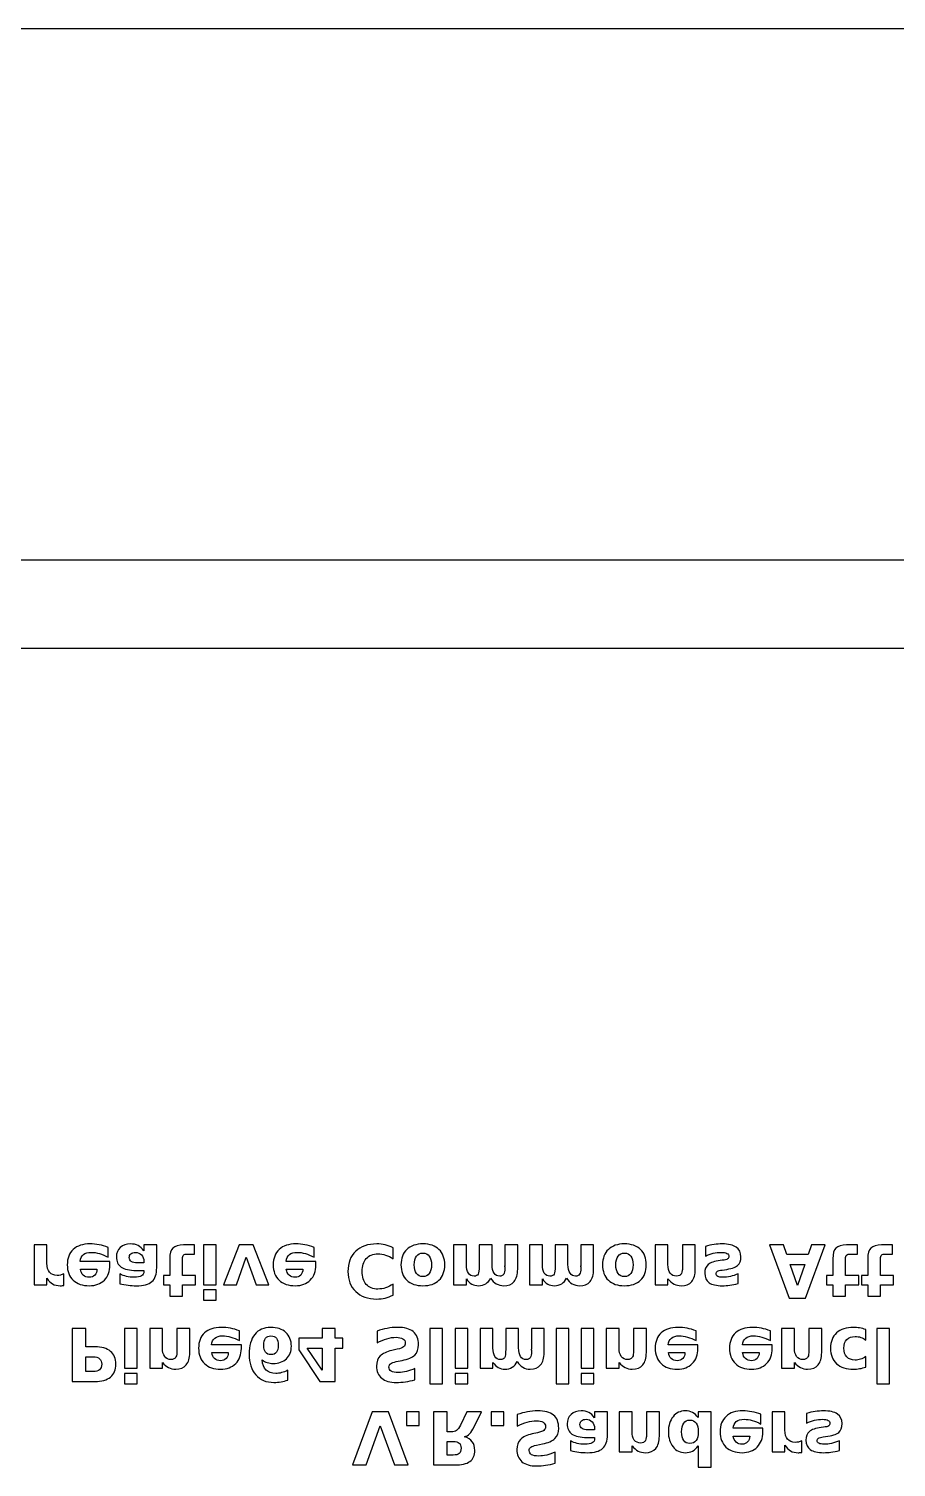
# Model space of a CAD drawing. Header units: millimetres. Extents: x 0 to 257, y 0 to 150.
# Drawn here: x 141.9 to 190.9, y 68.6 to 149.9 of the extents above; entities that cross this region are included whole.
import ezdxf

# ---------------------------------------------------------------- set-up
doc = ezdxf.new("R2010")
doc.units = ezdxf.units.MM
doc.layers.get('0').update_dxf_attribs({"color": 178, "true_color": 0x000000})
doc.layers.add('text', color=2, linetype='Continuous', true_color=0xffff00)

msp = doc.modelspace()

# ---------------------------------------------------------------- linework, layer by layer
at = {"lineweight": -3}
for p, q in [((223, 149.9), (113.6, 149.9)), ((105.6, 119.9), (198.3, 119.9)), ((225.1, 114.9), (136, 114.9))]:
    msp.add_line(p, q, dxfattribs=at)
at = {"layer": 'text'}
for p, q in [((142.161, 81.2), (142.161, 78.949)), ((142.881, 81.2), (142.161, 81.2)), ((142.881, 80.163), (142.881, 81.2)), ((146.338, 80.509), (146.338, 81.063)), ((148.358, 81.2), (148.358, 80.866)), ((149.084, 81.2), (148.358, 81.2)), ((149.084, 79.915), (149.084, 81.2)), ((151.218, 81.2), (150.601, 81.2)), ((150.849, 80.685), (151.218, 80.685)), ((151.218, 80.685), (151.218, 81.2)), ((151.729, 81.2), (151.729, 78.949)), ((152.448, 81.2), (151.729, 81.2)), ((152.448, 78.949), (152.448, 81.2)), ((153.749, 81.2), (152.865, 78.949)), ((153.584, 78.949), (154.145, 80.504)), ((154.539, 81.2), (153.749, 81.2)), ((154.145, 80.504), (154.704, 78.949)), ((155.425, 78.949), (154.539, 81.2)), ((157.974, 80.509), (157.974, 81.063)), ((162.442, 80.414), (162.442, 81.035)), ((165.86, 81.2), (165.86, 78.949)), ((166.584, 81.2), (165.86, 81.2)), ((166.584, 80.092), (166.584, 81.2)), ((167.309, 81.2), (167.309, 80.026)), ((168.032, 81.2), (167.309, 81.2)), ((168.032, 80.094), (168.032, 81.2)), ((168.757, 81.2), (168.757, 80.026)), ((169.481, 81.2), (168.757, 81.2)), ((169.481, 79.829), (169.481, 81.2)), ((170.15, 81.2), (170.15, 78.949)), ((170.874, 81.2), (170.15, 81.2)), ((170.874, 80.092), (170.874, 81.2)), ((171.599, 81.2), (171.599, 80.026)), ((172.322, 81.2), (171.599, 81.2)), ((172.322, 80.094), (172.322, 81.2)), ((173.047, 81.2), (173.047, 80.026)), ((173.771, 81.2), (173.047, 81.2)), ((173.771, 79.829), (173.771, 81.2)), ((177.253, 81.2), (177.253, 78.949)), ((177.972, 81.2), (177.253, 81.2)), ((177.972, 80.092), (177.972, 81.2)), ((178.792, 81.2), (178.792, 80.976)), ((179.515, 81.2), (178.792, 81.2)), ((178.792, 80.976), (178.792, 80.151)), ((179.515, 79.829), (179.515, 81.2)), ((180.086, 81.117), (180.086, 80.571)), ((183.717, 81.2), (184.828, 78.2)), ((184.494, 81.2), (183.717, 81.2)), ((184.685, 80.653), (184.494, 81.2)), ((185.895, 80.653), (184.685, 80.653)), ((185.751, 78.2), (186.862, 81.2)), ((186.084, 81.2), (185.895, 80.653)), ((186.862, 81.2), (186.084, 81.2)), ((188.686, 81.2), (188.069, 81.2)), ((188.317, 80.685), (188.686, 80.685)), ((188.686, 80.685), (188.686, 81.2)), ((190.661, 81.2), (190.044, 81.2)), ((190.292, 80.685), (190.661, 80.685)), ((190.661, 80.685), (190.661, 81.2)), ((146.444, 80.273), (144.763, 80.273)), ((144.77, 79.829), (145.705, 79.829)), ((146.444, 80.068), (146.444, 80.273)), ((147.934, 79.759), (148.358, 79.759)), ((148.358, 80.187), (147.985, 80.187)), ((148.358, 80.269), (148.358, 80.187)), ((148.358, 79.759), (148.358, 79.703)), ((149.82, 80.418), (149.82, 79.464)), ((150.539, 79.464), (150.539, 80.418)), ((158.08, 80.273), (156.398, 80.273)), ((156.406, 79.829), (157.34, 79.829)), ((158.08, 80.068), (158.08, 80.273)), ((181.044, 80.332), (180.918, 80.316)), ((181.032, 79.783), (181.159, 79.801)), ((185.29, 78.903), (184.878, 80.096)), ((184.878, 80.096), (185.7, 80.096)), ((185.7, 80.096), (185.29, 78.903)), ((187.287, 80.418), (187.287, 79.464)), ((188.007, 79.464), (188.007, 80.418)), ((189.263, 80.418), (189.263, 79.464)), ((189.982, 79.464), (189.982, 80.418)), ((142.161, 78.949), (142.881, 78.949)), ((142.881, 78.949), (142.881, 79.319)), ((143.831, 78.911), (143.833, 79.562)), ((147.004, 79.558), (147.004, 79.009)), ((149.462, 79.464), (149.462, 78.949)), ((149.82, 79.464), (149.462, 79.464)), ((149.462, 78.949), (149.82, 78.949)), ((149.82, 78.949), (149.82, 78.31)), ((151.281, 79.464), (150.539, 79.464)), ((150.539, 78.949), (151.281, 78.949)), ((150.539, 78.31), (150.539, 78.949)), ((151.281, 78.949), (151.281, 79.464)), ((151.729, 78.949), (152.448, 78.949)), ((152.865, 78.949), (153.584, 78.949)), ((154.704, 78.949), (155.425, 78.949)), ((162.442, 78.368), (162.442, 78.989)), ((165.86, 78.949), (166.584, 78.949)), ((166.584, 78.949), (166.584, 79.278)), ((170.15, 78.949), (170.874, 78.949)), ((170.874, 78.949), (170.874, 79.278)), ((177.253, 78.949), (177.972, 78.949)), ((177.972, 78.949), (177.972, 79.278)), ((181.943, 79.019), (181.943, 79.566)), ((186.93, 79.464), (186.93, 78.949)), ((187.287, 79.464), (186.93, 79.464)), ((186.93, 78.949), (187.287, 78.949)), ((187.287, 78.949), (187.287, 78.31)), ((188.749, 79.464), (188.007, 79.464)), ((188.007, 78.949), (188.749, 78.949)), ((188.007, 78.31), (188.007, 78.949)), ((188.749, 78.949), (188.749, 79.464)), ((188.905, 79.464), (188.905, 78.949)), ((189.263, 79.464), (188.905, 79.464)), ((188.905, 78.949), (189.263, 78.949)), ((189.263, 78.949), (189.263, 78.31)), ((190.724, 79.464), (189.982, 79.464)), ((189.982, 78.949), (190.724, 78.949)), ((189.982, 78.31), (189.982, 78.949)), ((190.724, 78.949), (190.724, 79.464)), ((149.82, 78.31), (150.539, 78.31)), ((151.729, 78.66), (151.729, 78.073)), ((152.448, 78.66), (151.729, 78.66)), ((151.729, 78.073), (152.448, 78.073)), ((152.448, 78.073), (152.448, 78.66)), ((184.828, 78.2), (185.751, 78.2)), ((187.287, 78.31), (188.007, 78.31)), ((189.263, 78.31), (189.982, 78.31)), ((144.306, 76.484), (144.306, 73.484)), ((145.08, 76.484), (144.306, 76.484)), ((145.08, 75.443), (145.08, 76.484)), ((147.268, 76.484), (147.268, 74.234)), ((147.987, 76.484), (147.268, 76.484)), ((147.987, 74.234), (147.987, 76.484)), ((148.688, 76.484), (148.688, 74.234)), ((149.407, 76.484), (148.688, 76.484)), ((149.407, 75.377), (149.407, 76.484)), ((150.227, 76.484), (150.227, 76.261)), ((150.95, 76.484), (150.227, 76.484)), ((150.95, 75.114), (150.95, 76.484)), ((158.437, 76.484), (158.437, 75.938)), ((159.169, 76.484), (158.437, 76.484)), ((159.169, 75.938), (159.169, 76.484)), ((164.521, 76.484), (164.521, 73.357)), ((165.24, 76.484), (164.521, 76.484)), ((165.24, 73.357), (165.24, 76.484)), ((165.94, 76.484), (165.94, 74.234)), ((166.66, 76.484), (165.94, 76.484)), ((166.66, 74.234), (166.66, 76.484)), ((167.356, 76.484), (167.356, 74.234)), ((168.079, 76.484), (167.356, 76.484)), ((168.079, 75.377), (168.079, 76.484)), ((168.805, 76.484), (168.805, 75.31)), ((169.528, 76.484), (168.805, 76.484)), ((169.528, 75.379), (169.528, 76.484)), ((170.253, 76.484), (170.253, 75.31)), ((170.977, 76.484), (170.253, 76.484)), ((170.977, 75.114), (170.977, 76.484)), ((171.65, 76.484), (171.65, 73.357)), ((172.369, 76.484), (171.65, 76.484)), ((172.369, 73.357), (172.369, 76.484)), ((173.07, 76.484), (173.07, 74.234)), ((173.789, 76.484), (173.07, 76.484)), ((173.789, 74.234), (173.789, 76.484)), ((174.489, 76.484), (174.489, 74.234)), ((175.209, 76.484), (174.489, 76.484)), ((175.209, 75.377), (175.209, 76.484)), ((176.029, 76.484), (176.029, 76.261)), ((176.752, 76.484), (176.029, 76.484)), ((176.752, 75.114), (176.752, 76.484)), ((184.396, 76.484), (184.396, 74.234)), ((185.116, 76.484), (184.396, 76.484)), ((185.116, 75.377), (185.116, 76.484)), ((185.936, 76.484), (185.936, 76.261)), ((186.659, 76.484), (185.936, 76.484)), ((186.659, 75.114), (186.659, 76.484)), ((189.147, 75.829), (189.147, 76.418)), ((189.767, 76.484), (189.767, 73.357)), ((190.486, 76.484), (189.767, 76.484)), ((190.486, 73.357), (190.486, 76.484)), ((150.227, 76.261), (150.227, 75.435)), ((153.76, 75.793), (153.76, 76.348)), ((157.107, 75.938), (157.107, 75.274)), ((158.437, 75.938), (157.107, 75.938)), ((159.596, 75.938), (159.169, 75.938)), ((159.596, 75.377), (159.596, 75.938)), ((161.534, 76.328), (161.534, 75.675)), ((176.029, 76.261), (176.029, 75.435)), ((179.562, 75.793), (179.562, 76.348)), ((183.759, 75.793), (183.759, 76.348)), ((185.936, 76.261), (185.936, 75.435)), ((145.59, 75.443), (145.08, 75.443)), ((145.08, 74.883), (145.508, 74.883)), ((145.08, 74.045), (145.08, 74.883)), ((153.866, 75.558), (152.184, 75.558)), ((152.192, 75.114), (153.127, 75.114)), ((153.866, 75.353), (153.866, 75.558)), ((157.107, 75.274), (158.308, 73.484)), ((157.589, 75.377), (158.437, 75.377)), ((158.437, 74.121), (157.589, 75.377)), ((158.437, 75.377), (158.437, 74.121)), ((159.169, 75.377), (159.596, 75.377)), ((159.169, 73.484), (159.169, 75.377)), ((162.673, 75.303), (162.374, 75.236)), ((179.668, 75.558), (177.986, 75.558)), ((177.994, 75.114), (178.928, 75.114)), ((179.668, 75.353), (179.668, 75.558)), ((183.865, 75.558), (182.183, 75.558)), ((182.191, 75.114), (183.126, 75.114)), ((183.865, 75.353), (183.865, 75.558)), ((189.147, 74.304), (189.147, 74.891)), ((145.508, 74.045), (145.08, 74.045)), ((147.268, 74.234), (147.987, 74.234)), ((148.688, 74.234), (149.407, 74.234)), ((149.407, 74.234), (149.407, 74.563)), ((156.497, 73.562), (156.497, 74.117)), ((162.622, 74.607), (162.952, 74.674)), ((163.678, 73.579), (163.678, 74.213)), ((165.94, 74.234), (166.66, 74.234)), ((167.356, 74.234), (168.079, 74.234)), ((168.079, 74.234), (168.079, 74.563)), ((173.07, 74.234), (173.789, 74.234)), ((174.489, 74.234), (175.209, 74.234)), ((175.209, 74.234), (175.209, 74.563)), ((184.396, 74.234), (185.116, 74.234)), ((185.116, 74.234), (185.116, 74.563)), ((144.306, 73.484), (145.59, 73.484)), ((147.268, 73.944), (147.268, 73.357)), ((147.987, 73.944), (147.268, 73.944)), ((147.268, 73.357), (147.987, 73.357)), ((147.987, 73.357), (147.987, 73.944)), ((158.308, 73.484), (159.169, 73.484)), ((164.521, 73.357), (165.24, 73.357)), ((165.94, 73.944), (165.94, 73.357)), ((166.66, 73.944), (165.94, 73.944)), ((165.94, 73.357), (166.66, 73.357)), ((166.66, 73.357), (166.66, 73.944)), ((171.65, 73.357), (172.369, 73.357)), ((173.07, 73.944), (173.07, 73.357)), ((173.789, 73.944), (173.07, 73.944)), ((173.07, 73.357), (173.789, 73.357)), ((173.789, 73.357), (173.789, 73.944)), ((189.767, 73.357), (190.486, 73.357)), ((161.256, 71.769), (160.144, 68.769)), ((162.178, 71.769), (161.256, 71.769)), ((163.289, 68.769), (162.178, 71.769)), ((163.198, 71.769), (163.198, 70.991)), ((163.922, 71.769), (163.198, 71.769)), ((163.922, 70.991), (163.922, 71.769)), ((164.73, 71.769), (164.73, 68.769)), ((165.504, 71.769), (164.73, 71.769)), ((165.504, 70.634), (165.504, 71.769)), ((166.615, 71.769), (166.25, 71.023)), ((167.439, 71.769), (166.615, 71.769)), ((167.019, 70.917), (167.439, 71.769)), ((167.982, 71.769), (167.982, 70.991)), ((168.706, 71.769), (167.982, 71.769)), ((168.706, 70.991), (168.706, 71.769)), ((169.458, 71.612), (169.458, 70.959)), ((173.827, 71.769), (173.827, 71.435)), ((174.553, 71.769), (173.827, 71.769)), ((174.553, 70.485), (174.553, 71.769)), ((175.223, 71.769), (175.223, 69.518)), ((175.942, 71.769), (175.223, 71.769)), ((175.942, 70.662), (175.942, 71.769)), ((176.762, 71.769), (176.762, 71.546)), ((177.485, 71.769), (176.762, 71.769)), ((176.762, 71.546), (176.762, 70.72)), ((177.485, 70.398), (177.485, 71.769)), ((179.686, 71.769), (179.686, 71.443)), ((180.409, 71.769), (179.686, 71.769)), ((180.409, 68.642), (180.409, 71.769)), ((183.227, 71.078), (183.227, 71.632)), ((183.864, 71.769), (183.864, 69.518)), ((184.584, 71.769), (183.864, 71.769)), ((184.584, 70.732), (184.584, 71.769)), ((185.803, 71.686), (185.803, 71.14)), ((160.922, 68.769), (161.718, 70.983)), ((161.718, 70.983), (162.511, 68.769)), ((163.198, 70.991), (163.922, 70.991)), ((167.982, 70.991), (168.706, 70.991)), ((173.827, 70.756), (173.454, 70.756)), ((173.827, 70.839), (173.827, 70.756)), ((183.333, 70.843), (181.651, 70.843)), ((183.333, 70.638), (183.333, 70.843)), ((186.761, 70.901), (186.635, 70.885)), ((165.723, 70.634), (165.504, 70.634)), ((165.504, 70.099), (165.83, 70.099)), ((165.504, 69.329), (165.504, 70.099)), ((170.597, 70.587), (170.298, 70.521)), ((170.547, 69.892), (170.877, 69.959)), ((172.473, 70.127), (172.473, 69.579)), ((173.403, 70.328), (173.827, 70.328)), ((173.827, 70.328), (173.827, 70.272)), ((181.659, 70.398), (182.594, 70.398)), ((184.584, 69.518), (184.584, 69.888)), ((185.534, 69.48), (185.536, 70.131)), ((186.749, 70.352), (186.876, 70.37)), ((187.659, 69.589), (187.659, 70.135)), ((165.83, 69.329), (165.504, 69.329)), ((171.602, 68.863), (171.602, 69.498)), ((175.223, 69.518), (175.942, 69.518)), ((175.942, 69.518), (175.942, 69.848)), ((179.686, 69.848), (179.686, 68.642)), ((183.864, 69.518), (184.584, 69.518)), ((160.144, 68.769), (160.922, 68.769)), ((162.511, 68.769), (163.289, 68.769)), ((164.73, 68.769), (165.912, 68.769)), ((179.686, 68.642), (180.409, 68.642))]:
    msp.add_line(p, q, dxfattribs=at)
for centre in [(167.008, 79.897), (171.298, 79.897), (168.504, 75.182)]:
    msp.add_arc(centre, 1.755, 2.43809, 4.20486, dxfattribs=at)
for points in [[(144.368, 80.947), (144.142, 80.74), (144.029, 80.45), (144.029, 80.076)], [(145.317, 81.258), (144.91, 81.258), (144.594, 81.154), (144.368, 80.947)], [(144.763, 80.273), (144.78, 80.442), (144.841, 80.569), (144.946, 80.653)], [(144.946, 80.653), (145.05, 80.737), (145.196, 80.78), (145.383, 80.78)], [(145.828, 81.209), (145.657, 81.242), (145.487, 81.258), (145.317, 81.258)], [(145.383, 80.78), (145.535, 80.78), (145.69, 80.757), (145.849, 80.712)], [(146.338, 81.063), (146.168, 81.127), (145.998, 81.176), (145.828, 81.209)], [(145.849, 80.712), (146.008, 80.667), (146.171, 80.599), (146.338, 80.509)], [(147.025, 81.054), (146.88, 80.918), (146.807, 80.741), (146.807, 80.524)], [(146.807, 80.524), (146.807, 80.26), (146.898, 80.067), (147.079, 79.944)], [(147.593, 81.258), (147.359, 81.258), (147.17, 81.19), (147.025, 81.054)], [(147.532, 80.488), (147.532, 80.579), (147.563, 80.651), (147.624, 80.702)], [(147.646, 80.263), (147.57, 80.314), (147.532, 80.389), (147.532, 80.488)], [(148.033, 81.164), (147.912, 81.227), (147.765, 81.258), (147.593, 81.258)], [(147.624, 80.702), (147.685, 80.754), (147.769, 80.78), (147.878, 80.78)], [(147.878, 80.78), (148.013, 80.78), (148.127, 80.731), (148.22, 80.634)], [(148.358, 80.866), (148.262, 81.002), (148.153, 81.102), (148.033, 81.164)], [(148.22, 80.634), (148.312, 80.537), (148.358, 80.415), (148.358, 80.269)], [(149.997, 81.022), (149.879, 80.903), (149.82, 80.702), (149.82, 80.418)], [(150.601, 81.2), (150.317, 81.2), (150.116, 81.14), (149.997, 81.022)], [(150.539, 80.418), (150.539, 80.522), (150.56, 80.593), (150.601, 80.63)], [(150.601, 80.63), (150.643, 80.667), (150.725, 80.685), (150.849, 80.685)], [(156.003, 80.947), (155.778, 80.74), (155.665, 80.45), (155.665, 80.076)], [(156.953, 81.258), (156.545, 81.258), (156.229, 81.154), (156.003, 80.947)], [(156.398, 80.273), (156.416, 80.442), (156.476, 80.569), (156.581, 80.653)], [(156.581, 80.653), (156.685, 80.737), (156.831, 80.78), (157.019, 80.78)], [(157.463, 81.209), (157.293, 81.242), (157.123, 81.258), (156.953, 81.258)], [(157.019, 80.78), (157.17, 80.78), (157.325, 80.757), (157.484, 80.712)], [(157.974, 81.063), (157.803, 81.127), (157.633, 81.176), (157.463, 81.209)], [(157.484, 80.712), (157.643, 80.667), (157.806, 80.599), (157.974, 80.509)], [(160.328, 80.839), (160.036, 80.559), (159.89, 80.181), (159.89, 79.703)], [(161.516, 81.258), (161.016, 81.258), (160.62, 81.118), (160.328, 80.839)], [(160.927, 80.432), (161.085, 80.609), (161.302, 80.697), (161.578, 80.697)], [(161.998, 81.201), (161.844, 81.239), (161.683, 81.258), (161.516, 81.258)], [(161.578, 80.697), (161.732, 80.697), (161.879, 80.674), (162.018, 80.629)], [(162.442, 81.035), (162.3, 81.108), (162.152, 81.164), (161.998, 81.201)], [(162.018, 80.629), (162.157, 80.583), (162.299, 80.512), (162.442, 80.414)], [(163.215, 80.944), (162.996, 80.735), (162.887, 80.446), (162.887, 80.076)], [(164.127, 81.258), (163.738, 81.258), (163.434, 81.153), (163.215, 80.944)], [(163.636, 80.076), (163.636, 80.292), (163.678, 80.457), (163.762, 80.572)], [(163.762, 80.572), (163.845, 80.686), (163.967, 80.743), (164.127, 80.743)], [(165.034, 80.944), (164.816, 81.153), (164.514, 81.258), (164.127, 81.258)], [(164.127, 80.743), (164.283, 80.743), (164.403, 80.686), (164.486, 80.572)], [(164.486, 80.572), (164.569, 80.457), (164.611, 80.292), (164.611, 80.076)], [(165.36, 80.076), (165.36, 80.446), (165.251, 80.735), (165.034, 80.944)], [(174.604, 80.944), (174.385, 80.735), (174.275, 80.446), (174.275, 80.076)], [(175.515, 81.258), (175.126, 81.258), (174.823, 81.153), (174.604, 80.944)], [(175.025, 80.076), (175.025, 80.292), (175.066, 80.457), (175.15, 80.572)], [(175.15, 80.572), (175.234, 80.686), (175.356, 80.743), (175.515, 80.743)], [(176.422, 80.944), (176.204, 81.153), (175.902, 81.258), (175.515, 81.258)], [(175.515, 80.743), (175.672, 80.743), (175.791, 80.686), (175.875, 80.572)], [(175.875, 80.572), (175.958, 80.457), (175.999, 80.292), (175.999, 80.076)], [(176.749, 80.076), (176.749, 80.446), (176.64, 80.735), (176.422, 80.944)], [(180.575, 81.223), (180.416, 81.199), (180.253, 81.164), (180.086, 81.117)], [(180.086, 80.571), (180.229, 80.64), (180.376, 80.692), (180.527, 80.727)], [(180.527, 80.727), (180.678, 80.762), (180.831, 80.78), (180.986, 80.78)], [(181.037, 81.258), (180.888, 81.258), (180.734, 81.246), (180.575, 81.223)], [(180.986, 80.78), (181.127, 80.78), (181.233, 80.76), (181.304, 80.721)], [(181.828, 81.077), (181.651, 81.198), (181.387, 81.258), (181.037, 81.258)], [(181.304, 80.721), (181.375, 80.682), (181.41, 80.625), (181.41, 80.549)], [(181.41, 80.549), (181.41, 80.484), (181.386, 80.436), (181.337, 80.405)], [(182.093, 80.536), (182.093, 80.776), (182.005, 80.957), (181.828, 81.077)], [(181.903, 80.032), (182.03, 80.139), (182.093, 80.307), (182.093, 80.536)], [(187.465, 81.022), (187.347, 80.903), (187.287, 80.702), (187.287, 80.418)], [(188.069, 81.2), (187.785, 81.2), (187.584, 81.14), (187.465, 81.022)], [(188.007, 80.418), (188.007, 80.522), (188.028, 80.593), (188.069, 80.63)], [(188.069, 80.63), (188.111, 80.667), (188.193, 80.685), (188.317, 80.685)], [(189.441, 81.022), (189.322, 80.903), (189.263, 80.702), (189.263, 80.418)], [(190.044, 81.2), (189.761, 81.2), (189.559, 81.14), (189.441, 81.022)], [(189.982, 80.418), (189.982, 80.522), (190.003, 80.593), (190.044, 80.63)], [(190.044, 80.63), (190.086, 80.667), (190.168, 80.685), (190.292, 80.685)], [(143.03, 79.653), (142.93, 79.772), (142.881, 79.942), (142.881, 80.163)], [(143.457, 79.476), (143.272, 79.476), (143.13, 79.535), (143.03, 79.653)], [(144.029, 80.076), (144.029, 79.709), (144.14, 79.421), (144.362, 79.21)], [(144.933, 79.491), (144.846, 79.569), (144.792, 79.682), (144.77, 79.829)], [(145.705, 79.829), (145.705, 79.692), (145.665, 79.582), (145.585, 79.498)], [(146.126, 79.214), (146.338, 79.427), (146.444, 79.712), (146.444, 80.068)], [(147.079, 79.944), (147.261, 79.82), (147.546, 79.759), (147.934, 79.759)], [(147.985, 80.187), (147.834, 80.187), (147.722, 80.212), (147.646, 80.263)], [(148.358, 79.703), (148.358, 79.589), (148.313, 79.505), (148.224, 79.452)], [(148.813, 79.135), (148.994, 79.295), (149.084, 79.555), (149.084, 79.915)], [(155.665, 80.076), (155.665, 79.709), (155.776, 79.421), (155.997, 79.21)], [(156.569, 79.491), (156.482, 79.569), (156.427, 79.682), (156.406, 79.829)], [(157.34, 79.829), (157.34, 79.692), (157.301, 79.582), (157.221, 79.498)], [(157.761, 79.214), (157.974, 79.427), (158.08, 79.712), (158.08, 80.068)], [(159.89, 79.703), (159.89, 79.223), (160.036, 78.844), (160.328, 78.564)], [(160.69, 79.703), (160.69, 80.012), (160.769, 80.255), (160.927, 80.432)], [(160.927, 78.971), (160.769, 79.148), (160.69, 79.392), (160.69, 79.703)], [(162.887, 80.076), (162.887, 79.707), (162.996, 79.417), (163.215, 79.208)], [(163.762, 79.581), (163.678, 79.696), (163.636, 79.861), (163.636, 80.076)], [(164.611, 80.076), (164.611, 79.861), (164.569, 79.696), (164.486, 79.581)], [(165.034, 79.208), (165.251, 79.417), (165.36, 79.707), (165.36, 80.076)], [(166.696, 79.607), (166.621, 79.72), (166.584, 79.882), (166.584, 80.092)], [(167.309, 80.026), (167.309, 79.777), (167.287, 79.616), (167.244, 79.545)], [(168.148, 79.606), (168.073, 79.719), (168.035, 79.881), (168.032, 80.094)], [(168.762, 79.891), (168.762, 79.732), (168.738, 79.616), (168.691, 79.545)], [(168.761, 79.972), (168.761, 79.953), (168.762, 79.926), (168.762, 79.891)], [(169.278, 79.134), (169.413, 79.293), (169.481, 79.525), (169.481, 79.829)], [(170.986, 79.607), (170.911, 79.72), (170.874, 79.882), (170.874, 80.092)], [(171.599, 80.026), (171.599, 79.777), (171.577, 79.616), (171.534, 79.545)], [(172.438, 79.606), (172.363, 79.719), (172.325, 79.881), (172.322, 80.094)], [(173.052, 79.891), (173.052, 79.732), (173.028, 79.616), (172.981, 79.545)], [(173.051, 79.972), (173.051, 79.953), (173.052, 79.926), (173.052, 79.891)], [(173.568, 79.134), (173.703, 79.293), (173.771, 79.525), (173.771, 79.829)], [(174.275, 80.076), (174.275, 79.707), (174.385, 79.417), (174.604, 79.208)], [(175.15, 79.581), (175.066, 79.696), (175.025, 79.861), (175.025, 80.076)], [(175.999, 80.076), (175.999, 79.861), (175.958, 79.696), (175.875, 79.581)], [(176.422, 79.208), (176.64, 79.417), (176.749, 79.707), (176.749, 80.076)], [(178.101, 79.611), (178.015, 79.727), (177.972, 79.887), (177.972, 80.092)], [(178.779, 79.749), (178.77, 79.675), (178.755, 79.621), (178.734, 79.586)], [(178.792, 80.151), (178.792, 79.957), (178.787, 79.823), (178.779, 79.749)], [(179.313, 79.134), (179.448, 79.293), (179.515, 79.525), (179.515, 79.829)], [(180.245, 80.092), (180.116, 79.984), (180.052, 79.819), (180.052, 79.598)], [(180.918, 80.316), (180.598, 80.275), (180.373, 80.201), (180.245, 80.092)], [(180.687, 79.582), (180.687, 79.64), (180.712, 79.684), (180.762, 79.715)], [(180.762, 79.715), (180.812, 79.745), (180.902, 79.768), (181.032, 79.783)], [(181.337, 80.405), (181.288, 80.373), (181.19, 80.349), (181.044, 80.332)], [(181.159, 79.801), (181.528, 79.848), (181.775, 79.925), (181.903, 80.032)], [(142.881, 79.319), (142.973, 79.171), (143.079, 79.064), (143.199, 78.996)], [(143.199, 78.996), (143.319, 78.928), (143.462, 78.894), (143.63, 78.894)], [(143.645, 79.497), (143.583, 79.483), (143.52, 79.476), (143.457, 79.476)], [(143.63, 78.894), (143.654, 78.894), (143.68, 78.896), (143.708, 78.898)], [(143.833, 79.562), (143.77, 79.532), (143.707, 79.511), (143.645, 79.497)], [(143.708, 78.898), (143.736, 78.9), (143.777, 78.904), (143.831, 78.911)], [(144.362, 79.21), (144.583, 79), (144.888, 78.894), (145.277, 78.894)], [(145.273, 79.373), (145.134, 79.373), (145.021, 79.412), (144.933, 79.491)], [(145.585, 79.498), (145.506, 79.415), (145.402, 79.373), (145.273, 79.373)], [(145.277, 78.894), (145.63, 78.894), (145.913, 79.001), (146.126, 79.214)], [(147.373, 79.419), (147.241, 79.45), (147.118, 79.496), (147.004, 79.558)], [(147.004, 79.009), (147.158, 78.972), (147.312, 78.943), (147.468, 78.924)], [(147.804, 79.373), (147.649, 79.373), (147.506, 79.388), (147.373, 79.419)], [(147.468, 78.924), (147.623, 78.904), (147.779, 78.894), (147.934, 78.894)], [(148.224, 79.452), (148.134, 79.399), (147.994, 79.373), (147.804, 79.373)], [(147.934, 78.894), (148.34, 78.894), (148.633, 78.975), (148.813, 79.135)], [(155.997, 79.21), (156.219, 79), (156.524, 78.894), (156.912, 78.894)], [(156.908, 79.373), (156.769, 79.373), (156.656, 79.412), (156.569, 79.491)], [(157.221, 79.498), (157.141, 79.415), (157.037, 79.373), (156.908, 79.373)], [(156.912, 78.894), (157.266, 78.894), (157.549, 79.001), (157.761, 79.214)], [(161.578, 78.706), (161.302, 78.706), (161.085, 78.794), (160.927, 78.971)], [(162.442, 78.989), (162.299, 78.891), (162.157, 78.82), (162.018, 78.774)], [(163.215, 79.208), (163.434, 78.999), (163.738, 78.894), (164.127, 78.894)], [(164.127, 79.409), (163.967, 79.409), (163.845, 79.466), (163.762, 79.581)], [(164.486, 79.581), (164.403, 79.466), (164.283, 79.409), (164.127, 79.409)], [(164.127, 78.894), (164.514, 78.894), (164.816, 78.999), (165.034, 79.208)], [(166.584, 79.278), (166.672, 79.151), (166.773, 79.055), (166.888, 78.991)], [(167.015, 79.437), (166.877, 79.437), (166.771, 79.494), (166.696, 79.607)], [(166.888, 78.991), (167.002, 78.927), (167.128, 78.894), (167.266, 78.894)], [(167.244, 79.545), (167.202, 79.473), (167.125, 79.437), (167.015, 79.437)], [(167.266, 78.894), (167.422, 78.894), (167.559, 78.932), (167.678, 79.007)], [(167.678, 79.007), (167.798, 79.082), (167.888, 79.187), (167.95, 79.323)], [(167.95, 79.323), (168.041, 79.183), (168.149, 79.077), (168.274, 79.004)], [(168.464, 79.437), (168.328, 79.437), (168.222, 79.494), (168.148, 79.606)], [(168.274, 79.004), (168.4, 78.931), (168.537, 78.894), (168.687, 78.894)], [(168.691, 79.545), (168.644, 79.473), (168.569, 79.437), (168.464, 79.437)], [(168.687, 78.894), (168.946, 78.894), (169.143, 78.974), (169.278, 79.134)], [(170.874, 79.278), (170.962, 79.151), (171.063, 79.055), (171.178, 78.991)], [(171.305, 79.437), (171.167, 79.437), (171.061, 79.494), (170.986, 79.607)], [(171.178, 78.991), (171.292, 78.927), (171.418, 78.894), (171.556, 78.894)], [(171.534, 79.545), (171.492, 79.473), (171.415, 79.437), (171.305, 79.437)], [(171.556, 78.894), (171.712, 78.894), (171.849, 78.932), (171.968, 79.007)], [(171.968, 79.007), (172.088, 79.082), (172.178, 79.187), (172.24, 79.323)], [(172.24, 79.323), (172.331, 79.183), (172.439, 79.077), (172.564, 79.004)], [(172.754, 79.437), (172.618, 79.437), (172.512, 79.494), (172.438, 79.606)], [(172.564, 79.004), (172.69, 78.931), (172.827, 78.894), (172.977, 78.894)], [(172.981, 79.545), (172.934, 79.473), (172.859, 79.437), (172.754, 79.437)], [(172.977, 78.894), (173.236, 78.894), (173.433, 78.974), (173.568, 79.134)], [(174.604, 79.208), (174.823, 78.999), (175.126, 78.894), (175.515, 78.894)], [(175.515, 79.409), (175.356, 79.409), (175.234, 79.466), (175.15, 79.581)], [(175.875, 79.581), (175.791, 79.466), (175.672, 79.409), (175.515, 79.409)], [(175.515, 78.894), (175.902, 78.894), (176.204, 78.999), (176.422, 79.208)], [(177.972, 79.278), (178.08, 79.147), (178.195, 79.05), (178.317, 78.988)], [(178.454, 79.437), (178.304, 79.437), (178.186, 79.495), (178.101, 79.611)], [(178.317, 78.988), (178.439, 78.926), (178.574, 78.894), (178.721, 78.894)], [(178.619, 79.477), (178.571, 79.45), (178.516, 79.437), (178.454, 79.437)], [(178.734, 79.586), (178.705, 79.539), (178.667, 79.503), (178.619, 79.477)], [(178.721, 78.894), (178.981, 78.894), (179.178, 78.974), (179.313, 79.134)], [(180.052, 79.598), (180.052, 79.36), (180.134, 79.183), (180.297, 79.067)], [(180.297, 79.067), (180.46, 78.952), (180.711, 78.894), (181.049, 78.894)], [(180.786, 79.424), (180.72, 79.458), (180.687, 79.511), (180.687, 79.582)], [(181.091, 79.373), (180.954, 79.373), (180.853, 79.39), (180.786, 79.424)], [(181.049, 78.894), (181.181, 78.894), (181.32, 78.905), (181.466, 78.925)], [(181.497, 79.421), (181.353, 79.389), (181.218, 79.373), (181.091, 79.373)], [(181.466, 78.925), (181.612, 78.945), (181.771, 78.976), (181.943, 79.019)], [(181.943, 79.566), (181.789, 79.501), (181.64, 79.453), (181.497, 79.421)], [(160.328, 78.564), (160.62, 78.285), (161.016, 78.145), (161.516, 78.145)], [(161.516, 78.145), (161.683, 78.145), (161.844, 78.164), (161.998, 78.201)], [(162.018, 78.774), (161.879, 78.729), (161.732, 78.706), (161.578, 78.706)], [(161.998, 78.201), (162.152, 78.239), (162.3, 78.295), (162.442, 78.368)], [(152.739, 76.543), (152.332, 76.543), (152.015, 76.439), (151.789, 76.232)], [(153.249, 76.493), (153.079, 76.526), (152.909, 76.543), (152.739, 76.543)], [(153.76, 76.348), (153.589, 76.412), (153.419, 76.461), (153.249, 76.493)], [(155.533, 76.543), (155.143, 76.543), (154.841, 76.411), (154.627, 76.148)], [(156.379, 76.252), (156.168, 76.446), (155.886, 76.543), (155.533, 76.543)], [(162.108, 76.488), (161.917, 76.452), (161.725, 76.399), (161.534, 76.328)], [(162.681, 76.543), (162.49, 76.543), (162.3, 76.525), (162.108, 76.488)], [(163.58, 76.301), (163.384, 76.462), (163.084, 76.543), (162.681, 76.543)], [(178.541, 76.543), (178.133, 76.543), (177.817, 76.439), (177.591, 76.232)], [(179.051, 76.493), (178.881, 76.526), (178.711, 76.543), (178.541, 76.543)], [(179.562, 76.348), (179.391, 76.412), (179.221, 76.461), (179.051, 76.493)], [(182.738, 76.543), (182.331, 76.543), (182.014, 76.439), (181.788, 76.232)], [(183.248, 76.493), (183.078, 76.526), (182.908, 76.543), (182.738, 76.543)], [(183.759, 76.348), (183.589, 76.412), (183.418, 76.461), (183.248, 76.493)], [(188.455, 76.543), (188.05, 76.543), (187.732, 76.438), (187.503, 76.23)], [(188.804, 76.511), (188.688, 76.532), (188.572, 76.543), (188.455, 76.543)], [(189.147, 76.418), (189.034, 76.459), (188.92, 76.491), (188.804, 76.511)], [(151.789, 76.232), (151.564, 76.025), (151.451, 75.735), (151.451, 75.361)], [(152.184, 75.558), (152.202, 75.727), (152.263, 75.853), (152.367, 75.938)], [(152.367, 75.938), (152.472, 76.022), (152.618, 76.064), (152.805, 76.064)], [(152.805, 76.064), (152.956, 76.064), (153.112, 76.042), (153.27, 75.997)], [(153.27, 75.997), (153.429, 75.952), (153.592, 75.884), (153.76, 75.793)], [(154.627, 76.148), (154.414, 75.884), (154.307, 75.511), (154.307, 75.027)], [(155.135, 75.53), (155.135, 75.705), (155.169, 75.837), (155.236, 75.925)], [(155.236, 75.925), (155.304, 76.012), (155.405, 76.056), (155.541, 76.056)], [(155.541, 76.056), (155.677, 76.056), (155.78, 76.012), (155.847, 75.925)], [(155.847, 75.925), (155.915, 75.837), (155.949, 75.705), (155.949, 75.53)], [(156.694, 75.48), (156.694, 75.801), (156.589, 76.059), (156.379, 76.252)], [(161.534, 75.675), (161.725, 75.776), (161.91, 75.853), (162.089, 75.904)], [(162.089, 75.904), (162.268, 75.956), (162.44, 75.982), (162.607, 75.982)], [(162.607, 75.982), (162.775, 75.982), (162.905, 75.954), (162.994, 75.897)], [(162.994, 75.897), (163.084, 75.841), (163.129, 75.761), (163.129, 75.656)], [(163.129, 75.656), (163.129, 75.563), (163.098, 75.49), (163.037, 75.439)], [(163.874, 75.562), (163.874, 75.893), (163.776, 76.139), (163.58, 76.301)], [(177.591, 76.232), (177.365, 76.025), (177.253, 75.735), (177.253, 75.361)], [(177.986, 75.558), (178.003, 75.727), (178.064, 75.853), (178.169, 75.938)], [(178.169, 75.938), (178.273, 76.022), (178.419, 76.064), (178.607, 76.064)], [(178.607, 76.064), (178.758, 76.064), (178.913, 76.042), (179.072, 75.997)], [(179.072, 75.997), (179.231, 75.952), (179.394, 75.884), (179.562, 75.793)], [(181.788, 76.232), (181.563, 76.025), (181.45, 75.735), (181.45, 75.361)], [(182.183, 75.558), (182.201, 75.727), (182.262, 75.853), (182.366, 75.938)], [(182.366, 75.938), (182.471, 76.022), (182.617, 76.064), (182.804, 76.064)], [(182.804, 76.064), (182.956, 76.064), (183.111, 76.042), (183.269, 75.997)], [(183.269, 75.997), (183.428, 75.952), (183.591, 75.884), (183.759, 75.793)], [(187.503, 76.23), (187.274, 76.022), (187.16, 75.732), (187.16, 75.361)], [(187.909, 75.361), (187.909, 75.571), (187.965, 75.735), (188.077, 75.852)], [(188.077, 75.852), (188.189, 75.969), (188.345, 76.028), (188.546, 76.028)], [(188.546, 76.028), (188.659, 76.028), (188.765, 76.011), (188.867, 75.978)], [(188.867, 75.978), (188.968, 75.944), (189.061, 75.895), (189.147, 75.829)], [(145.508, 74.883), (145.658, 74.883), (145.774, 74.846), (145.856, 74.773)], [(146.47, 75.189), (146.265, 75.358), (145.972, 75.443), (145.59, 75.443)], [(145.856, 74.773), (145.937, 74.7), (145.978, 74.597), (145.978, 74.463)], [(146.776, 74.463), (146.776, 74.777), (146.674, 75.02), (146.47, 75.189)], [(149.536, 74.896), (149.45, 75.011), (149.407, 75.172), (149.407, 75.377)], [(149.889, 74.722), (149.739, 74.722), (149.621, 74.78), (149.536, 74.896)], [(150.054, 74.761), (150.006, 74.735), (149.951, 74.722), (149.889, 74.722)], [(150.169, 74.871), (150.14, 74.824), (150.102, 74.787), (150.054, 74.761)], [(150.214, 75.033), (150.205, 74.96), (150.19, 74.905), (150.169, 74.871)], [(150.227, 75.435), (150.227, 75.241), (150.223, 75.107), (150.214, 75.033)], [(150.748, 74.418), (150.883, 74.578), (150.95, 74.81), (150.95, 75.114)], [(151.451, 75.361), (151.451, 74.994), (151.562, 74.705), (151.783, 74.495)], [(152.355, 74.775), (152.268, 74.854), (152.214, 74.966), (152.192, 75.114)], [(152.695, 74.658), (152.555, 74.658), (152.442, 74.697), (152.355, 74.775)], [(153.007, 74.783), (152.927, 74.699), (152.823, 74.658), (152.695, 74.658)], [(153.127, 75.114), (153.127, 74.977), (153.087, 74.867), (153.007, 74.783)], [(153.547, 74.499), (153.76, 74.712), (153.866, 74.997), (153.866, 75.353)], [(154.307, 75.027), (154.307, 74.532), (154.432, 74.142), (154.681, 73.859)], [(155.236, 75.135), (155.169, 75.223), (155.135, 75.354), (155.135, 75.53)], [(155.541, 75.003), (155.405, 75.003), (155.304, 75.047), (155.236, 75.135)], [(155.847, 75.135), (155.78, 75.047), (155.677, 75.003), (155.541, 75.003)], [(155.669, 74.505), (155.976, 74.505), (156.224, 74.595), (156.412, 74.774)], [(155.949, 75.53), (155.949, 75.354), (155.915, 75.223), (155.847, 75.135)], [(156.412, 74.774), (156.6, 74.954), (156.694, 75.189), (156.694, 75.48)], [(161.715, 74.929), (161.577, 74.788), (161.508, 74.599), (161.508, 74.36)], [(162.374, 75.236), (162.073, 75.172), (161.854, 75.069), (161.715, 74.929)], [(163.037, 75.439), (162.976, 75.389), (162.855, 75.343), (162.673, 75.303)], [(162.952, 74.674), (163.286, 74.741), (163.523, 74.843), (163.663, 74.979)], [(163.663, 74.979), (163.804, 75.116), (163.874, 75.31), (163.874, 75.562)], [(168.192, 74.892), (168.117, 75.005), (168.079, 75.167), (168.079, 75.377)], [(168.511, 74.722), (168.373, 74.722), (168.267, 74.779), (168.192, 74.892)], [(168.74, 74.829), (168.697, 74.758), (168.621, 74.722), (168.511, 74.722)], [(168.805, 75.31), (168.805, 75.061), (168.783, 74.901), (168.74, 74.829)], [(169.644, 74.891), (169.569, 75.003), (169.531, 75.166), (169.528, 75.379)], [(169.96, 74.722), (169.824, 74.722), (169.718, 74.778), (169.644, 74.891)], [(170.187, 74.829), (170.14, 74.758), (170.065, 74.722), (169.96, 74.722)], [(170.258, 75.176), (170.258, 75.016), (170.234, 74.901), (170.187, 74.829)], [(170.256, 75.256), (170.257, 75.238), (170.258, 75.211), (170.258, 75.176)], [(170.774, 74.418), (170.909, 74.578), (170.977, 74.81), (170.977, 75.114)], [(175.337, 74.896), (175.252, 75.011), (175.209, 75.172), (175.209, 75.377)], [(175.691, 74.722), (175.541, 74.722), (175.423, 74.78), (175.337, 74.896)], [(175.856, 74.761), (175.807, 74.735), (175.752, 74.722), (175.691, 74.722)], [(175.97, 74.871), (175.942, 74.824), (175.904, 74.787), (175.856, 74.761)], [(176.015, 75.033), (176.007, 74.96), (175.992, 74.905), (175.97, 74.871)], [(176.029, 75.435), (176.029, 75.241), (176.024, 75.107), (176.015, 75.033)], [(176.55, 74.418), (176.685, 74.578), (176.752, 74.81), (176.752, 75.114)], [(177.253, 75.361), (177.253, 74.994), (177.363, 74.705), (177.585, 74.495)], [(178.157, 74.775), (178.07, 74.854), (178.015, 74.966), (177.994, 75.114)], [(178.496, 74.658), (178.357, 74.658), (178.244, 74.697), (178.157, 74.775)], [(178.809, 74.783), (178.729, 74.699), (178.625, 74.658), (178.496, 74.658)], [(178.928, 75.114), (178.928, 74.977), (178.888, 74.867), (178.809, 74.783)], [(179.349, 74.499), (179.561, 74.712), (179.668, 74.997), (179.668, 75.353)], [(181.45, 75.361), (181.45, 74.994), (181.561, 74.705), (181.782, 74.495)], [(182.354, 74.775), (182.267, 74.854), (182.213, 74.966), (182.191, 75.114)], [(182.694, 74.658), (182.554, 74.658), (182.441, 74.697), (182.354, 74.775)], [(183.006, 74.783), (182.926, 74.699), (182.822, 74.658), (182.694, 74.658)], [(183.126, 75.114), (183.126, 74.977), (183.086, 74.867), (183.006, 74.783)], [(183.546, 74.499), (183.759, 74.712), (183.865, 74.997), (183.865, 75.353)], [(185.244, 74.896), (185.159, 75.011), (185.116, 75.172), (185.116, 75.377)], [(185.598, 74.722), (185.448, 74.722), (185.33, 74.78), (185.244, 74.896)], [(185.763, 74.761), (185.714, 74.735), (185.66, 74.722), (185.598, 74.722)], [(185.877, 74.871), (185.849, 74.824), (185.811, 74.787), (185.763, 74.761)], [(185.922, 75.033), (185.914, 74.96), (185.899, 74.905), (185.877, 74.871)], [(185.936, 75.435), (185.936, 75.241), (185.931, 75.107), (185.922, 75.033)], [(186.457, 74.418), (186.592, 74.578), (186.659, 74.81), (186.659, 75.114)], [(187.16, 75.361), (187.16, 74.99), (187.274, 74.7), (187.503, 74.492)], [(188.077, 74.869), (187.965, 74.987), (187.909, 75.151), (187.909, 75.361)], [(188.546, 74.694), (188.345, 74.694), (188.189, 74.752), (188.077, 74.869)], [(189.147, 74.891), (189.049, 74.824), (188.951, 74.774), (188.853, 74.742)], [(145.856, 74.153), (145.774, 74.081), (145.658, 74.045), (145.508, 74.045)], [(145.978, 74.463), (145.978, 74.329), (145.937, 74.225), (145.856, 74.153)], [(146.47, 73.738), (146.674, 73.908), (146.776, 74.149), (146.776, 74.463)], [(149.407, 74.563), (149.516, 74.432), (149.631, 74.335), (149.752, 74.273)], [(149.752, 74.273), (149.874, 74.21), (150.009, 74.179), (150.157, 74.179)], [(150.157, 74.179), (150.416, 74.179), (150.614, 74.259), (150.748, 74.418)], [(151.783, 74.495), (152.005, 74.284), (152.31, 74.179), (152.698, 74.179)], [(152.698, 74.179), (153.052, 74.179), (153.335, 74.286), (153.547, 74.499)], [(155.044, 74.702), (155.133, 74.636), (155.229, 74.587), (155.332, 74.554)], [(155.269, 74.132), (155.141, 74.26), (155.066, 74.45), (155.044, 74.702)], [(155.808, 73.94), (155.577, 73.94), (155.398, 74.004), (155.269, 74.132)], [(155.332, 74.554), (155.435, 74.522), (155.547, 74.505), (155.669, 74.505)], [(156.137, 73.984), (156.025, 73.955), (155.915, 73.94), (155.808, 73.94)], [(156.497, 74.117), (156.37, 74.057), (156.25, 74.012), (156.137, 73.984)], [(161.508, 74.36), (161.508, 74.061), (161.604, 73.832), (161.797, 73.671)], [(162.209, 74.304), (162.209, 74.384), (162.238, 74.447), (162.298, 74.492)], [(162.341, 74.067), (162.253, 74.118), (162.209, 74.197), (162.209, 74.304)], [(162.298, 74.492), (162.358, 74.537), (162.466, 74.575), (162.622, 74.607)], [(162.751, 73.991), (162.566, 73.991), (162.43, 74.016), (162.341, 74.067)], [(163.195, 74.047), (163.038, 74.009), (162.89, 73.991), (162.751, 73.991)], [(163.678, 74.213), (163.513, 74.14), (163.352, 74.084), (163.195, 74.047)], [(168.079, 74.563), (168.168, 74.436), (168.269, 74.34), (168.384, 74.276)], [(168.384, 74.276), (168.498, 74.211), (168.624, 74.179), (168.762, 74.179)], [(168.762, 74.179), (168.918, 74.179), (169.055, 74.217), (169.174, 74.292)], [(169.174, 74.292), (169.293, 74.367), (169.384, 74.472), (169.446, 74.607)], [(169.446, 74.607), (169.537, 74.468), (169.645, 74.362), (169.77, 74.289)], [(169.77, 74.289), (169.896, 74.216), (170.033, 74.179), (170.183, 74.179)], [(170.183, 74.179), (170.442, 74.179), (170.639, 74.259), (170.774, 74.418)], [(175.209, 74.563), (175.317, 74.432), (175.432, 74.335), (175.554, 74.273)], [(175.554, 74.273), (175.676, 74.21), (175.811, 74.179), (175.958, 74.179)], [(175.958, 74.179), (176.218, 74.179), (176.415, 74.259), (176.55, 74.418)], [(177.585, 74.495), (177.807, 74.284), (178.112, 74.179), (178.5, 74.179)], [(178.5, 74.179), (178.854, 74.179), (179.137, 74.286), (179.349, 74.499)], [(181.782, 74.495), (182.004, 74.284), (182.309, 74.179), (182.698, 74.179)], [(182.698, 74.179), (183.051, 74.179), (183.334, 74.286), (183.546, 74.499)], [(185.116, 74.563), (185.224, 74.432), (185.339, 74.335), (185.461, 74.273)], [(185.461, 74.273), (185.583, 74.21), (185.718, 74.179), (185.865, 74.179)], [(185.865, 74.179), (186.125, 74.179), (186.322, 74.259), (186.457, 74.418)], [(187.503, 74.492), (187.732, 74.283), (188.05, 74.179), (188.455, 74.179)], [(188.455, 74.179), (188.573, 74.179), (188.69, 74.19), (188.804, 74.21)], [(188.853, 74.742), (188.754, 74.71), (188.652, 74.694), (188.546, 74.694)], [(188.804, 74.21), (188.919, 74.231), (189.033, 74.263), (189.147, 74.304)], [(145.59, 73.484), (145.972, 73.484), (146.265, 73.569), (146.47, 73.738)], [(154.681, 73.859), (154.931, 73.576), (155.274, 73.434), (155.71, 73.434)], [(155.71, 73.434), (155.847, 73.434), (155.981, 73.445), (156.111, 73.466)], [(156.111, 73.466), (156.241, 73.488), (156.37, 73.52), (156.497, 73.562)], [(161.797, 73.671), (161.99, 73.51), (162.267, 73.43), (162.629, 73.43)], [(162.629, 73.43), (162.793, 73.43), (162.963, 73.442), (163.137, 73.467)], [(163.137, 73.467), (163.311, 73.492), (163.491, 73.529), (163.678, 73.579)], [(170.032, 71.773), (169.841, 71.737), (169.65, 71.683), (169.458, 71.612)], [(170.605, 71.827), (170.415, 71.827), (170.224, 71.809), (170.032, 71.773)], [(171.504, 71.585), (171.308, 71.747), (171.008, 71.827), (170.605, 71.827)], [(171.799, 70.846), (171.799, 71.178), (171.701, 71.424), (171.504, 71.585)], [(172.494, 71.623), (172.349, 71.487), (172.276, 71.311), (172.276, 71.094)], [(173.062, 71.827), (172.829, 71.827), (172.639, 71.759), (172.494, 71.623)], [(173.502, 71.734), (173.381, 71.796), (173.235, 71.827), (173.062, 71.827)], [(173.827, 71.435), (173.731, 71.572), (173.623, 71.671), (173.502, 71.734)], [(178.944, 71.827), (178.667, 71.827), (178.439, 71.717), (178.261, 71.497)], [(179.358, 71.735), (179.239, 71.796), (179.101, 71.827), (178.944, 71.827)], [(179.686, 71.443), (179.587, 71.576), (179.478, 71.673), (179.358, 71.735)], [(181.256, 71.517), (181.031, 71.31), (180.918, 71.019), (180.918, 70.646)], [(182.206, 71.827), (181.799, 71.827), (181.482, 71.724), (181.256, 71.517)], [(182.716, 71.778), (182.546, 71.811), (182.376, 71.827), (182.206, 71.827)], [(183.227, 71.632), (183.056, 71.697), (182.886, 71.745), (182.716, 71.778)], [(186.292, 71.792), (186.133, 71.769), (185.97, 71.733), (185.803, 71.686)], [(186.753, 71.827), (186.605, 71.827), (186.451, 71.816), (186.292, 71.792)], [(187.545, 71.646), (187.368, 71.767), (187.104, 71.827), (186.753, 71.827)], [(187.81, 71.106), (187.81, 71.346), (187.722, 71.526), (187.545, 71.646)], [(166.025, 70.716), (165.95, 70.661), (165.849, 70.634), (165.723, 70.634)], [(166.25, 71.023), (166.176, 70.873), (166.101, 70.771), (166.025, 70.716)], [(166.765, 70.53), (166.849, 70.615), (166.933, 70.744), (167.019, 70.917)], [(169.458, 70.959), (169.65, 71.061), (169.835, 71.137), (170.013, 71.189)], [(170.013, 71.189), (170.192, 71.241), (170.365, 71.266), (170.531, 71.266)], [(170.531, 71.266), (170.7, 71.266), (170.829, 71.238), (170.919, 71.182)], [(170.962, 70.724), (170.901, 70.673), (170.779, 70.628), (170.597, 70.587)], [(170.919, 71.182), (171.008, 71.126), (171.053, 71.045), (171.053, 70.941)], [(171.053, 70.941), (171.053, 70.847), (171.023, 70.775), (170.962, 70.724)], [(171.588, 70.264), (171.728, 70.4), (171.799, 70.595), (171.799, 70.846)], [(172.276, 71.094), (172.276, 70.83), (172.367, 70.636), (172.548, 70.513)], [(173.001, 71.058), (173.001, 71.149), (173.032, 71.22), (173.093, 71.271)], [(173.115, 70.833), (173.039, 70.884), (173.001, 70.959), (173.001, 71.058)], [(173.093, 71.271), (173.154, 71.323), (173.238, 71.349), (173.347, 71.349)], [(173.454, 70.756), (173.304, 70.756), (173.191, 70.782), (173.115, 70.833)], [(173.347, 71.349), (173.483, 71.349), (173.596, 71.3), (173.689, 71.203)], [(173.689, 71.203), (173.781, 71.106), (173.827, 70.985), (173.827, 70.839)], [(176.762, 70.72), (176.762, 70.526), (176.757, 70.392), (176.749, 70.318)], [(178.261, 71.497), (178.083, 71.276), (177.994, 70.993), (177.994, 70.646)], [(178.739, 70.646), (178.739, 70.86), (178.78, 71.023), (178.861, 71.136)], [(178.861, 71.136), (178.942, 71.248), (179.059, 71.305), (179.212, 71.305)], [(179.212, 71.305), (179.366, 71.305), (179.483, 71.248), (179.564, 71.136)], [(179.564, 71.136), (179.645, 71.023), (179.686, 70.86), (179.686, 70.646)], [(181.651, 70.843), (181.669, 71.011), (181.73, 71.138), (181.834, 71.222)], [(181.834, 71.222), (181.939, 71.307), (182.084, 71.349), (182.272, 71.349)], [(182.272, 71.349), (182.423, 71.349), (182.578, 71.326), (182.737, 71.282)], [(182.737, 71.282), (182.896, 71.237), (183.059, 71.169), (183.227, 71.078)], [(184.733, 70.223), (184.634, 70.341), (184.584, 70.511), (184.584, 70.732)], [(185.803, 71.14), (185.946, 71.21), (186.093, 71.262), (186.244, 71.297)], [(186.635, 70.885), (186.315, 70.845), (186.09, 70.77), (185.962, 70.662)], [(186.244, 71.297), (186.394, 71.331), (186.547, 71.349), (186.703, 71.349)], [(186.703, 71.349), (186.844, 71.349), (186.949, 71.329), (187.021, 71.291)], [(187.054, 70.974), (187.005, 70.943), (186.907, 70.918), (186.761, 70.901)], [(187.021, 71.291), (187.092, 71.252), (187.127, 71.194), (187.127, 71.118)], [(187.127, 71.118), (187.127, 71.054), (187.103, 71.006), (187.054, 70.974)], [(187.619, 70.601), (187.746, 70.708), (187.81, 70.877), (187.81, 71.106)], [(165.83, 70.099), (165.992, 70.099), (166.108, 70.069), (166.178, 70.009)], [(166.178, 70.009), (166.248, 69.948), (166.283, 69.849), (166.283, 69.711)], [(166.481, 70.366), (166.586, 70.39), (166.681, 70.445), (166.765, 70.53)], [(166.914, 70.085), (166.818, 70.212), (166.673, 70.306), (166.481, 70.366)], [(167.057, 69.596), (167.057, 69.795), (167.009, 69.958), (166.914, 70.085)], [(169.64, 70.213), (169.501, 70.073), (169.432, 69.883), (169.432, 69.645)], [(170.298, 70.521), (169.998, 70.457), (169.778, 70.354), (169.64, 70.213)], [(170.223, 69.777), (170.282, 69.821), (170.39, 69.86), (170.547, 69.892)], [(170.877, 69.959), (171.21, 70.025), (171.447, 70.127), (171.588, 70.264)], [(172.842, 69.988), (172.71, 70.019), (172.587, 70.066), (172.473, 70.127)], [(172.548, 70.513), (172.73, 70.39), (173.015, 70.328), (173.403, 70.328)], [(173.273, 69.942), (173.119, 69.942), (172.975, 69.958), (172.842, 69.988)], [(173.693, 70.022), (173.603, 69.969), (173.463, 69.942), (173.273, 69.942)], [(173.827, 70.272), (173.827, 70.158), (173.783, 70.074), (173.693, 70.022)], [(174.282, 69.704), (174.463, 69.864), (174.553, 70.124), (174.553, 70.485)], [(176.071, 70.18), (175.985, 70.296), (175.942, 70.457), (175.942, 70.662)], [(176.424, 70.007), (176.274, 70.007), (176.156, 70.065), (176.071, 70.18)], [(176.589, 70.046), (176.541, 70.02), (176.486, 70.007), (176.424, 70.007)], [(176.704, 70.155), (176.675, 70.108), (176.637, 70.072), (176.589, 70.046)], [(176.749, 70.318), (176.74, 70.244), (176.725, 70.19), (176.704, 70.155)], [(177.283, 69.703), (177.418, 69.862), (177.485, 70.094), (177.485, 70.398)], [(177.994, 70.646), (177.994, 70.299), (178.083, 70.015), (178.261, 69.794)], [(178.861, 70.155), (178.78, 70.268), (178.739, 70.431), (178.739, 70.646)], [(179.212, 69.987), (179.059, 69.987), (178.942, 70.043), (178.861, 70.155)], [(179.564, 70.155), (179.483, 70.043), (179.366, 69.987), (179.212, 69.987)], [(179.686, 70.646), (179.686, 70.431), (179.645, 70.268), (179.564, 70.155)], [(180.918, 70.646), (180.918, 70.279), (181.029, 69.99), (181.25, 69.779)], [(181.822, 70.06), (181.735, 70.138), (181.681, 70.251), (181.659, 70.398)], [(182.161, 69.942), (182.022, 69.942), (181.909, 69.981), (181.822, 70.06)], [(182.474, 70.068), (182.394, 69.984), (182.29, 69.942), (182.161, 69.942)], [(182.594, 70.398), (182.594, 70.262), (182.554, 70.152), (182.474, 70.068)], [(183.014, 69.784), (183.227, 69.997), (183.333, 70.281), (183.333, 70.638)], [(184.584, 69.888), (184.676, 69.741), (184.782, 69.633), (184.902, 69.565)], [(185.16, 70.045), (184.975, 70.045), (184.833, 70.104), (184.733, 70.223)], [(185.348, 70.066), (185.286, 70.052), (185.223, 70.045), (185.16, 70.045)], [(185.536, 70.131), (185.473, 70.102), (185.41, 70.08), (185.348, 70.066)], [(185.962, 70.662), (185.833, 70.553), (185.769, 70.388), (185.769, 70.167)], [(185.769, 70.167), (185.769, 69.929), (185.85, 69.752), (186.014, 69.637)], [(186.403, 70.151), (186.403, 70.209), (186.428, 70.253), (186.479, 70.284)], [(186.503, 69.994), (186.436, 70.028), (186.403, 70.08), (186.403, 70.151)], [(186.479, 70.284), (186.529, 70.315), (186.619, 70.337), (186.749, 70.352)], [(186.807, 69.942), (186.671, 69.942), (186.569, 69.959), (186.503, 69.994)], [(187.213, 69.99), (187.07, 69.958), (186.935, 69.942), (186.807, 69.942)], [(186.876, 70.37), (187.244, 70.417), (187.492, 70.494), (187.619, 70.601)], [(187.659, 70.135), (187.505, 70.071), (187.357, 70.023), (187.213, 69.99)], [(166.178, 69.418), (166.108, 69.359), (165.992, 69.329), (165.83, 69.329)], [(166.283, 69.711), (166.283, 69.575), (166.248, 69.477), (166.178, 69.418)], [(166.781, 68.968), (166.965, 69.1), (167.057, 69.31), (167.057, 69.596)], [(169.432, 69.645), (169.432, 69.346), (169.528, 69.116), (169.721, 68.956)], [(170.133, 69.589), (170.133, 69.669), (170.163, 69.732), (170.223, 69.777)], [(170.266, 69.351), (170.177, 69.402), (170.133, 69.481), (170.133, 69.589)], [(170.676, 69.275), (170.491, 69.275), (170.354, 69.301), (170.266, 69.351)], [(171.119, 69.331), (170.963, 69.294), (170.815, 69.275), (170.676, 69.275)], [(171.602, 69.498), (171.437, 69.424), (171.276, 69.369), (171.119, 69.331)], [(172.473, 69.579), (172.627, 69.541), (172.782, 69.512), (172.937, 69.493)], [(172.937, 69.493), (173.092, 69.474), (173.248, 69.464), (173.403, 69.464)], [(173.403, 69.464), (173.809, 69.464), (174.102, 69.544), (174.282, 69.704)], [(175.942, 69.848), (176.05, 69.717), (176.166, 69.62), (176.287, 69.557)], [(176.287, 69.557), (176.409, 69.495), (176.544, 69.464), (176.691, 69.464)], [(176.691, 69.464), (176.951, 69.464), (177.148, 69.544), (177.283, 69.703)], [(178.261, 69.794), (178.439, 69.574), (178.667, 69.464), (178.944, 69.464)], [(178.944, 69.464), (179.1, 69.464), (179.237, 69.495), (179.357, 69.557)], [(179.357, 69.557), (179.477, 69.62), (179.587, 69.717), (179.686, 69.848)], [(181.25, 69.779), (181.472, 69.569), (181.777, 69.464), (182.165, 69.464)], [(182.165, 69.464), (182.519, 69.464), (182.802, 69.57), (183.014, 69.784)], [(184.902, 69.565), (185.022, 69.498), (185.166, 69.464), (185.333, 69.464)], [(185.333, 69.464), (185.357, 69.464), (185.383, 69.465), (185.412, 69.467)], [(185.412, 69.467), (185.44, 69.469), (185.48, 69.473), (185.534, 69.48)], [(186.014, 69.637), (186.177, 69.521), (186.428, 69.464), (186.765, 69.464)], [(186.765, 69.464), (186.898, 69.464), (187.037, 69.474), (187.183, 69.494)], [(187.183, 69.494), (187.329, 69.514), (187.488, 69.546), (187.659, 69.589)], [(165.912, 68.769), (166.307, 68.769), (166.597, 68.835), (166.781, 68.968)], [(169.721, 68.956), (169.914, 68.795), (170.191, 68.714), (170.553, 68.714)], [(170.553, 68.714), (170.718, 68.714), (170.887, 68.727), (171.061, 68.752)], [(171.061, 68.752), (171.236, 68.776), (171.416, 68.814), (171.602, 68.863)]]:
    msp.add_open_spline(points, degree=3, dxfattribs=at)

doc.saveas('drawing.dxf')
